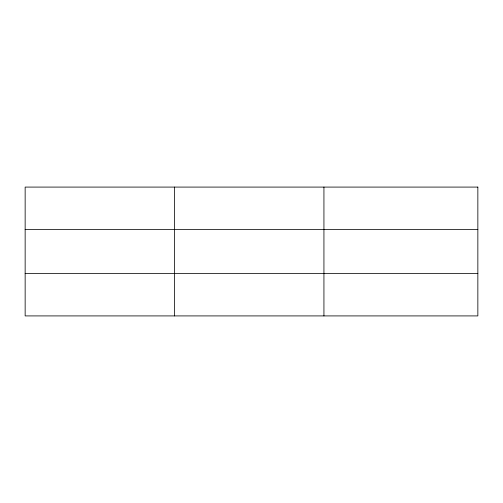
<?xml version="1.0" encoding="UTF-8"?>
<svg xmlns="http://www.w3.org/2000/svg" width="503" height="503" viewBox="0 0 503 503"><rect width="100%" height="100%" fill="white"/><g stroke="black" fill="none" stroke-linecap="round" stroke-linejoin="round"><path stroke-width="0.75" d="M174.541 187.085L174.541 315.915M323.932 187.085L323.932 315.915M25.15 229.601L477.85 229.601M25.15 273.399L477.85 273.399M477.85 187.085L477.85 315.915L25.15 315.915L25.15 187.085L477.85 187.085"/></g></svg>
